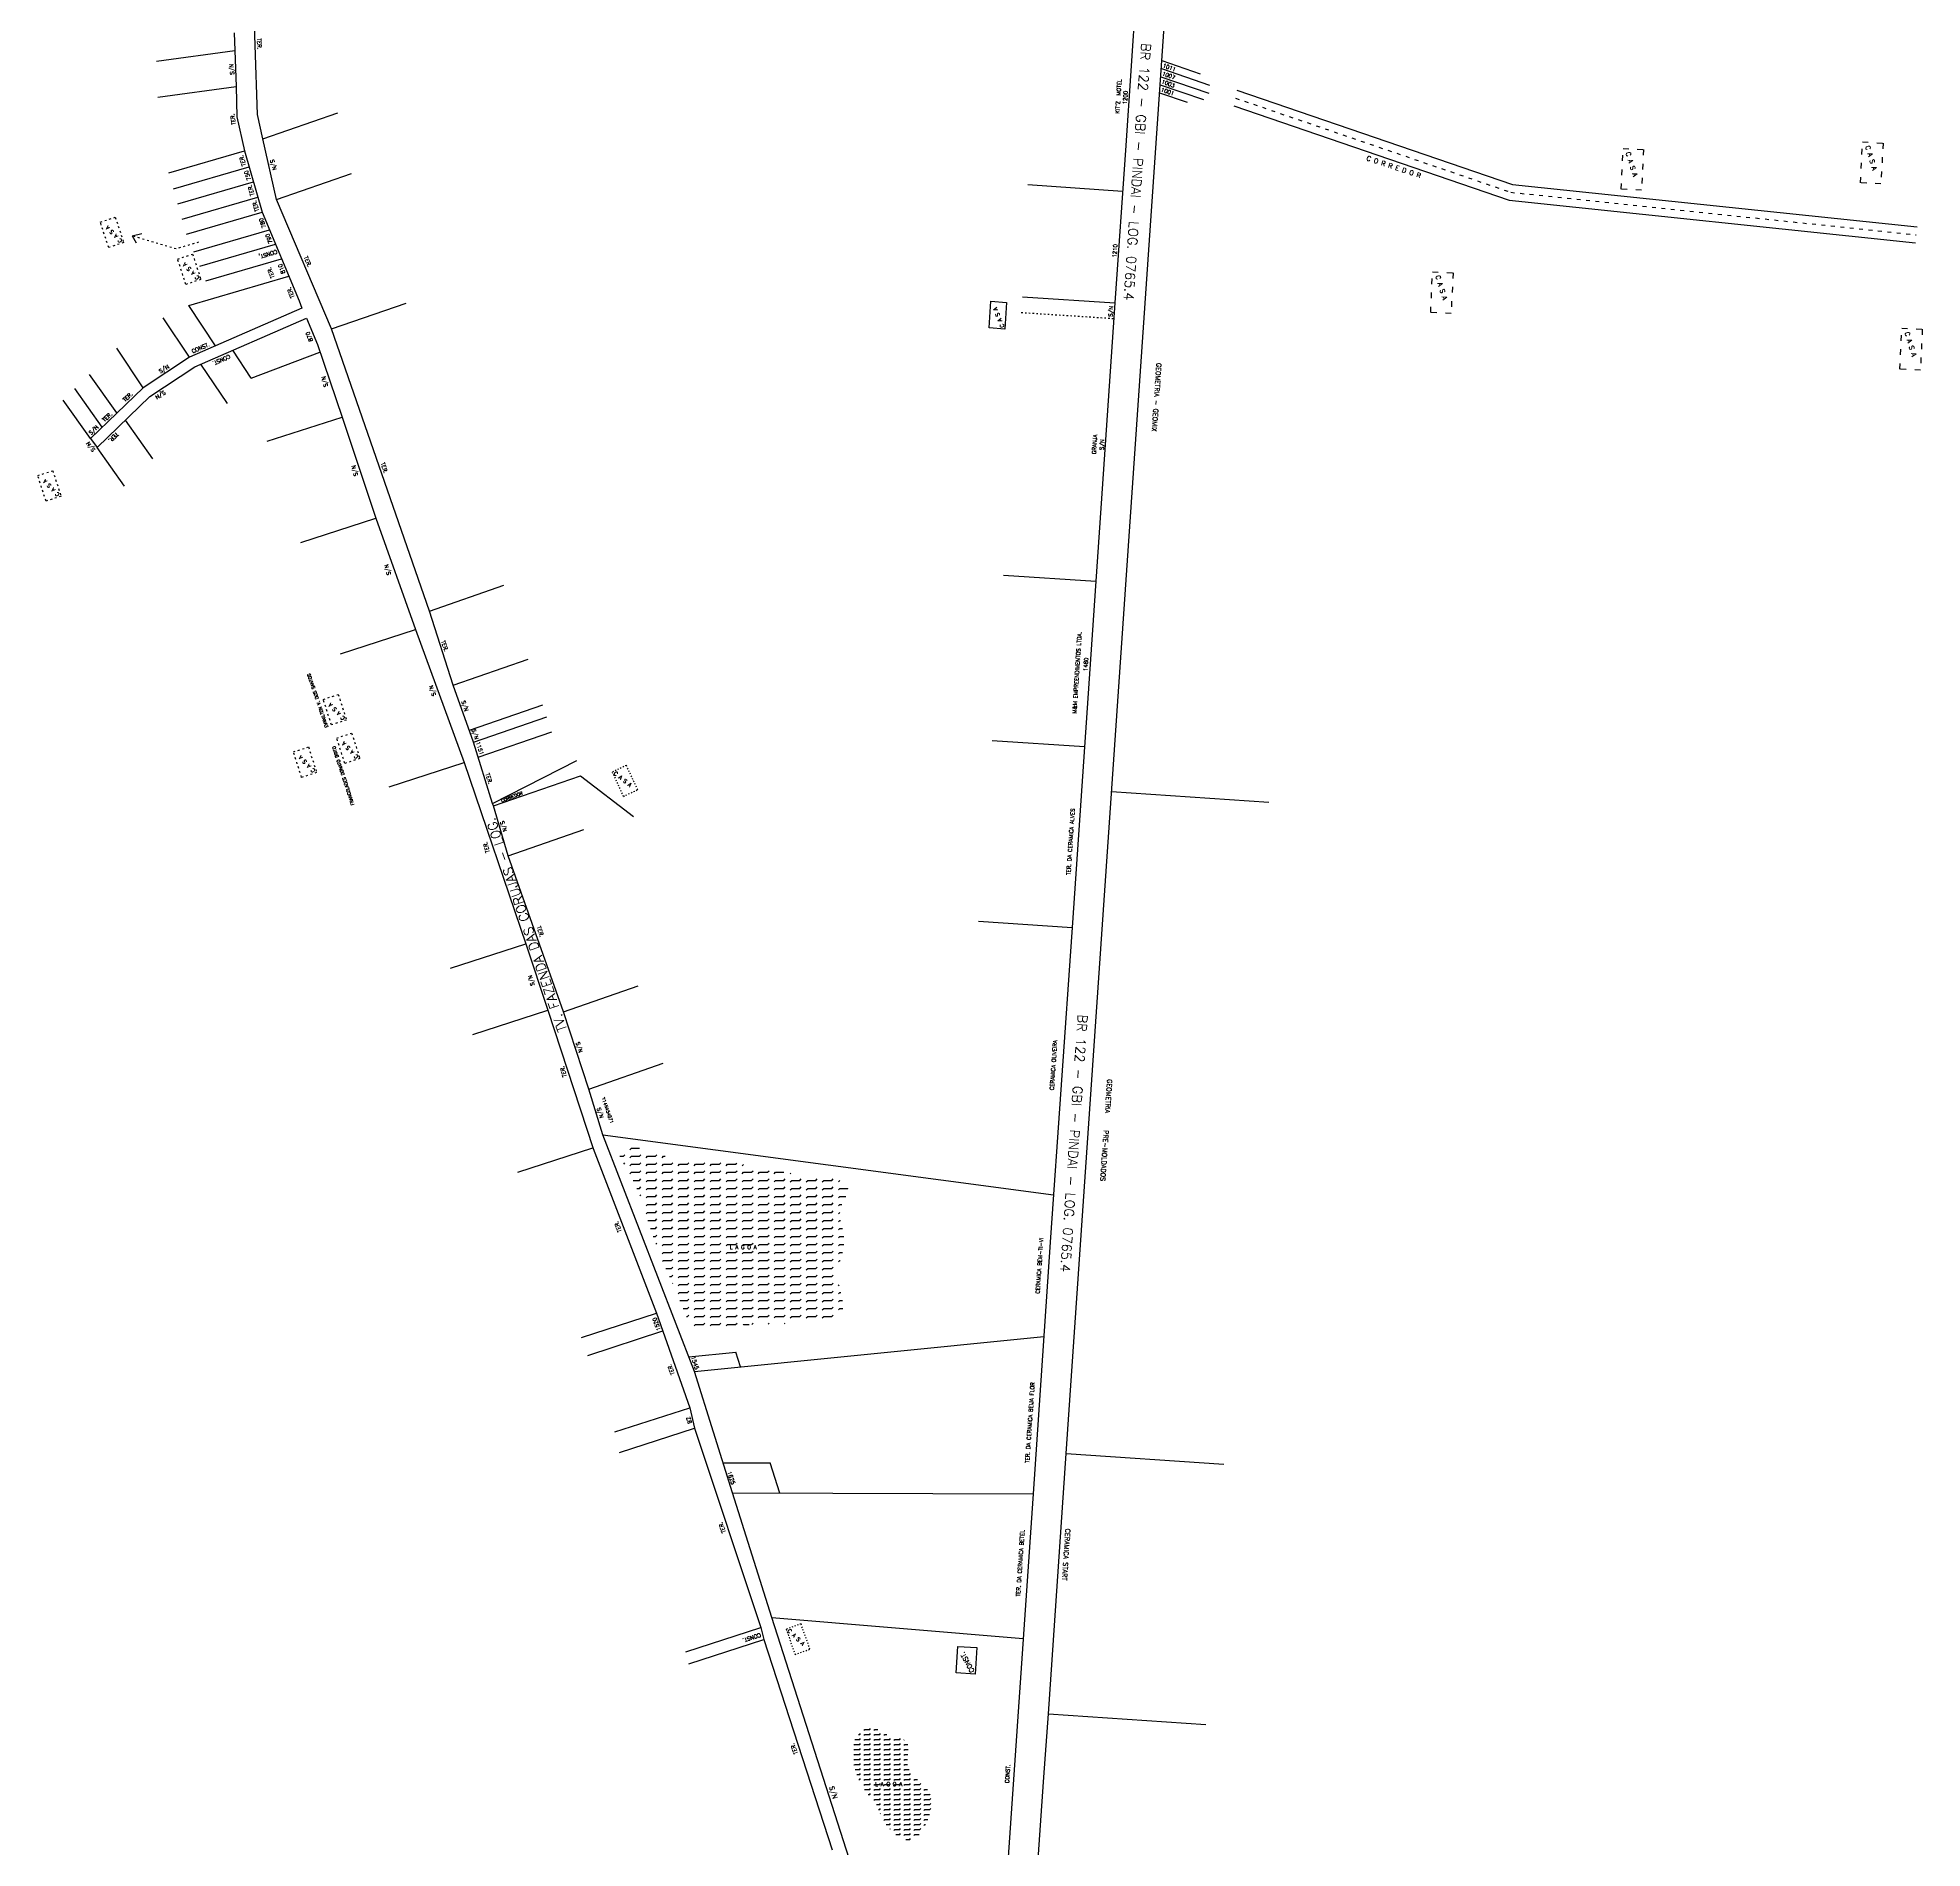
# Model space of a CAD drawing. Extents: x 714896 to 749292, y 8417558 to 8447149.
# Drawn here: x 738645 to 739839, y 8421851 to 8422999 of the extents above; entities that cross this region are included whole.
import ezdxf

# ---------------------------------------------------------------- set-up
doc = ezdxf.new("R2010")
doc.units = 0
doc.header["$MEASUREMENT"] = 0
doc.linetypes.add('ACAD_ISO03W100', pattern=[30, 12, -18])
for name, color, linetype in [('LOTE', 7, 'CONTINUOUS'), ('NUM-PORTA', 7, 'CONTINUOUS'), ('QUADRA', 6, 'CONTINUOUS'), ('REFERENCIA', 7, 'CONTINUOUS'), ('TEXTO', 7, 'CONTINUOUS'), ('TEXTODERUA', 3, 'CONTINUOUS')]:
    doc.layers.add(name, color=color, linetype=linetype)
doc.styles.add('ROMANS', font='ROMANS.SHX', dxfattribs={"height": 1.5})

msp = doc.modelspace()

# ---------------------------------------------------------------- hatches: boundary and pattern name
at = {"layer": 'REFERENCIA'}
h = msp.add_hatch(dxfattribs=at)
h.set_pattern_fill('FLEX', color=120, scale=0.8, style=0)
h.set_pattern_definition([(0, (738726.3547, 8422050.6307), (0, 5.08), [5.08, -5.08]), (45, (738731.4347, 8422050.6307), (4e-16, 5.080002), [1.27, -4.64421, 1.27, -7.18421])])
edge = h.paths.add_edge_path()
edge.add_spline(control_points=[(739038.6, 8422290.6), (739035.2, 8422289.7), (739032.6, 8422295.1), (739007.7, 8422296.6), (739022.9, 8422274.9), (739029.5, 8422255.2), (739039.2, 8422224.3), (739050.7, 8422202), (739060, 8422175.7), (739087.5, 8422183.6), (739114.3, 8422182.4), (739136.1, 8422184.8), (739160.1, 8422189.7), (739147, 8422214.9), (739160.3, 8422235.3), (739149.2, 8422254.8), (739162.6, 8422270.6), (739143.3, 8422278.6), (739128.9, 8422277.6), (739106.4, 8422281), (739083.8, 8422286.9), (739056.7, 8422286.1), (739041, 8422289.5), (739038.6, 8422290.6)], knot_values=[155.048814, 155.048814, 155.048814, 155.048814, 169.73071, 193.744853, 209.114665, 242.384705, 281.184119, 322.663795, 341.615446, 370.786738, 407.064363, 444.941786, 456.397958, 485.103229, 514.621236, 541.046677, 555.62647, 572.329363, 596.908239, 614.474836, 654.621122, 683.356604, 713.445939, 713.445939, 713.445939, 713.445939], degree=3, periodic=0)
h.paths.add_polyline_path([(739083.1, 8422229.8), (739105.2, 8422229.8), (739105.2, 8422233.6), (739083.1, 8422233.6)], flags=24)
h = msp.add_hatch(dxfattribs=at)
h.set_pattern_fill('FLEX', color=120, scale=0.5, style=0)
h.set_pattern_definition([(0, (738927.56, 8421726.0462), (0, 3.175), [3.175, -3.175]), (45, (738930.735, 8421726.0462), (2e-16, 3.175001), [0.79375, -2.90263, 0.79375, -4.49013])])
edge = h.paths.add_edge_path()
edge.add_spline(control_points=[(739176.2, 8421879.1), (739174.2, 8421881.3), (739166.2, 8421889.6), (739160.6, 8421904.4), (739161.2, 8421920.8), (739173.5, 8421930.8), (739183.2, 8421920.6), (739200, 8421920.4), (739191.4, 8421898.6), (739214.6, 8421889.1), (739209.9, 8421868.3), (739198.8, 8421851.6), (739181.6, 8421863.6), (739178, 8421874), (739176.2, 8421879.1)], knot_values=[0, 0, 0, 0, 9.060855, 34.416833, 44.681457, 57.325877, 70.472595, 81.664063, 96.725222, 117.584028, 138.72721, 151.787383, 168.790792, 185.612163, 185.612163, 185.612163, 185.612163], degree=3, periodic=0)
h.paths.add_polyline_path([(739175.3, 8421889.5), (739197.4, 8421889.5), (739197.4, 8421893.3), (739175.3, 8421893.3)], flags=24)

# ---------------------------------------------------------------- linework, layer by layer
at = {"layer": 'LOTE', "color": 7}
for p, q in [((739247.7, 8422814.6), (739248.8, 8422831.5)), ((739248.8, 8422831.5), (739258.8, 8422830.8)), ((739258.8, 8422830.8), (739257.7, 8422813.9)), ((739257.7, 8422813.9), (739247.7, 8422814.6)), ((739325.4, 8422520.7), (739425.1, 8422513.9)), ((739296.6, 8422101), (739396.6, 8422094.2)), ((739285.4, 8421936), (739385.1, 8421929.1))]:
    msp.add_line(p, q, dxfattribs=at)
for points in [[(738720.1, 8422983.7), (738769.6, 8422990.5)], [(739356.9, 8422979), (739387.4, 8422968.6)], [(739357.2, 8422984.1), (739381.6, 8422975.8)], [(738720.8, 8422960.9), (738770.4, 8422967.6)], [(739356.2, 8422968.8), (739383.7, 8422959.4)], [(739356.5, 8422973.9), (739387, 8422963.5)], [(739404.7, 8422965.4), (739579.5, 8422905.5), (739835.9, 8422878.6)], [(739355.8, 8422963.7), (739373.2, 8422957.8)], [(739402.9, 8422955.4), (739577.3, 8422895.7), (739834.8, 8422868.6)], [(738787.5, 8422934.5), (738835, 8422950.9)], [(738727.8, 8422912.9), (738775.8, 8422926.9)], [(738730.7, 8422902.8), (738778.7, 8422916.8)], [(738733.5, 8422893.2), (738781.5, 8422907.2)], [(738796, 8422896), (738843.6, 8422912.5)], [(739272.3, 8422905.5), (739332.3, 8422901.4)], [(738736.2, 8422883.6), (738784.2, 8422897.6)], [(738739, 8422874), (738787, 8422888)], [(738704.6, 8422872.9), (738710.7, 8422874.4)], [(738704.6, 8422872.9), (738707.1, 8422868.5)], [(738743.6, 8422862.9), (738791.6, 8422876.9)], [(738747.5, 8422853.7), (738795.5, 8422867.7)], [(738751.3, 8422844.5), (738799.3, 8422858.5)], [(738740.4, 8422828.9), (738803.9, 8422847.4)], [(739268.8, 8422834.4), (739327.5, 8422830.6)], [(738741, 8422796.1), (738724.3, 8422821)], [(738757.5, 8422803.3), (738740.4, 8422828.9)], [(738831, 8422814), (738878.2, 8422830.4)], [(738711.5, 8422776.7), (738694.8, 8422801.7)], [(738780.1, 8422782.8), (738768.4, 8422800.4)], [(738780.1, 8422782.8), (738823.6, 8422799.3)], [(738694.9, 8422760.7), (738677.5, 8422785.1)], [(738764.9, 8422766.6), (738748.2, 8422791.6)], [(738685.6, 8422751.7), (738668.2, 8422776.1)], [(738678.2, 8422744.5), (738660.8, 8422768.9)], [(738717.7, 8422731.7), (738700.3, 8422756.1)], [(738790.1, 8422742.7), (738837.7, 8422758)], [(738699.8, 8422714.3), (738682.3, 8422738.7)], [(738811.4, 8422678.6), (738859, 8422694)], [(739256.9, 8422657.8), (739315.3, 8422654)], [(738893, 8422635), (738940.2, 8422651.4)], [(738836.6, 8422608), (738884.1, 8422623.4)], [(738908, 8422588), (738955.6, 8422604.5)], [(738918.3, 8422559.5), (738964.8, 8422575.6)], [(738921, 8422552), (738967.5, 8422568.1)], [(738923.9, 8422542.4), (738970.5, 8422558.6)], [(739249.7, 8422553), (739308.1, 8422549.2)], [(738867.4, 8422523.6), (738915, 8422539)], [(738933, 8422513), (738986.4, 8422540.3)], [(738933.5, 8422511.5), (738988.7, 8422530.6)], [(738988.7, 8422530.6), (739022.4, 8422504.8)], [(738943, 8422480), (738990.9, 8422496.6)], [(739240.9, 8422438.4), (739300.3, 8422434.5)], [(738906.4, 8422408.6), (738954, 8422424)], [(738978, 8422381), (739025.2, 8422397.4)], [(738920.4, 8422366.6), (738968, 8422382)], [(738994, 8422332), (739041.2, 8422348.4)], [(739003, 8422303), (739288.6, 8422264.9)], [(738949, 8422279.4), (738996.6, 8422294.8)], [(738989.4, 8422174.6), (739037, 8422190)], [(738993.4, 8422163.2), (739041, 8422178.7)], [(739057.4, 8422162.3), (739087.1, 8422165.3)], [(739061, 8422153), (739282.4, 8422175.1)], [(739090.1, 8422155.9), (739087.1, 8422165.3)], [(739010.4, 8422114.6), (739058, 8422130)], [(739013.4, 8422101.6), (739061, 8422117)], [(739079, 8422095.1), (739109, 8422095)], [(739115, 8422075.9), (739109, 8422095)], [(739085, 8422076), (739275.6, 8422075.3)], [(739110, 8421997), (739269.3, 8421983.6)], [(739055.4, 8421975.2), (739103, 8421990.6)], [(739057.4, 8421967.6), (739105, 8421983)]]:
    msp.add_lwpolyline(points, dxfattribs=at)
at = {"layer": 'LOTE', "color": 7, "linetype": 'ACAD_ISO03W100', "ltscale": 0.2}
msp.add_lwpolyline([(739403.9, 8422960.3), (739578.4, 8422900.6), (739835.4, 8422873.6)], dxfattribs=at)
at = {"layer": 'LOTE', "color": 7, "linetype": 'ACAD_ISO03W100', "ltscale": 0.3}
for points in [[(739661.2, 8422901.9), (739648.3, 8422902.5), (739649.5, 8422928.4), (739662.4, 8422927.7), (739661.2, 8422901.9)], [(739813, 8422906), (739800.1, 8422906.6), (739801.3, 8422932.5), (739814.3, 8422931.8), (739813, 8422906)], [(739540.5, 8422823.8), (739527.6, 8422824.4), (739528.8, 8422850.2), (739541.8, 8422849.6), (739540.5, 8422823.8)], [(739838, 8422787.9), (739825, 8422788.5), (739826.3, 8422814.4), (739839.2, 8422813.8), (739838, 8422787.9)]]:
    msp.add_lwpolyline(points, dxfattribs=at)
at = {"layer": 'LOTE', "color": 7, "linetype": 'ACAD_ISO03W100', "ltscale": 0.1}
for points in [[(738689.7, 8422865.6), (738684.4, 8422881.7), (738693.9, 8422884.8), (738699.2, 8422868.7)], [(738738.6, 8422842.2), (738733.4, 8422858.3), (738742.9, 8422861.4), (738748.1, 8422845.3)], [(738650, 8422704.8), (738644.7, 8422721), (738654.2, 8422724.1), (738659.5, 8422707.9)], [(738830.9, 8422562.9), (738825.7, 8422579.1), (738835.2, 8422582.2), (738840.4, 8422566)], [(738812, 8422529.6), (738806.8, 8422545.8), (738816.3, 8422548.9), (738821.5, 8422532.7)], [(738839.4, 8422538.5), (738834.2, 8422554.6), (738843.7, 8422557.7), (738848.9, 8422541.6)]]:
    msp.add_lwpolyline(points, close=True, dxfattribs=at)
msp.add_lwpolyline([(738746.7, 8422868.9), (738732.4, 8422864.7), (738704.6, 8422872.9)], dxfattribs=at)
at = {"layer": 'LOTE', "color": 7, "linetype": 'ACAD_ISO03W100', "ltscale": 0.08}
msp.add_lwpolyline([(739268.1, 8422824.4), (739326.8, 8422820.6)], dxfattribs=at)
at = {"layer": 'LOTE', "color": 7, "linetype": 'ACAD_ISO03W100', "ltscale": 0.06}
for points in [[(739025, 8422521.8), (739017.8, 8422537.2), (739008.8, 8422533), (739015.9, 8422517.6), (739025, 8422521.8)], [(739134.2, 8421976.9), (739128.5, 8421992.9), (739119.1, 8421989.5), (739124.8, 8421973.5), (739134.2, 8421976.9)]]:
    msp.add_lwpolyline(points, close=True, dxfattribs=at)
at = {"layer": 'LOTE', "color": 7}
msp.add_lwpolyline([(739226.9, 8421961.8), (739228, 8421978.7), (739240, 8421977.9), (739238.8, 8421961)], close=True, dxfattribs=at)
at = {"layer": 'QUADRA', "color": 6}
msp.add_lwpolyline([(739458, 8421360.9), (739259.5, 8421376.7), (739259.5, 8421376.7), (739284, 8421703), (739285, 8421718), (739270, 8421714), (739272.8, 8421754.9), (739274.8, 8421785.5), (739277.4, 8421822.4), (739282.5, 8421895.8), (739285.4, 8421936), (739296.6, 8422101), (739356.2, 8422968.8), (739396.4, 8423553.9), (739396.4, 8423553.9), (739626.8, 8423542.8)], dxfattribs=at)
at = {"layer": 'QUADRA', "color": 6, "linetype": 'CONTINUOUS'}
for points in [[(739170, 8421810), (739110, 8421997), (739085, 8422076), (739061, 8422153), (739003, 8422303), (738994, 8422332), (738978, 8422381), (738943, 8422480), (738933.5, 8422511.5), (738933, 8422513), (738921, 8422552), (738908, 8422588), (738893, 8422635), (738831, 8422814), (738796, 8422896), (738787.5, 8422934.5), (738784, 8422950), (738781, 8423038)], [(739340.8, 8423025.1), (739334.3, 8422930.2), (739327.5, 8422830.6), (739319.6, 8422715.8), (739315.3, 8422654), (739300.3, 8422434.5), (739286.5, 8422235), (739275.6, 8422075.3), (739259.1, 8421835.9)]]:
    msp.add_lwpolyline(points, dxfattribs=at)
at = {"layer": 'QUADRA', "linetype": 'CONTINUOUS'}
msp.add_lwpolyline([(738769.2, 8423001.6), (738769.6, 8422990.5), (738770.4, 8422967.6), (738771, 8422948.4), (738775.8, 8422926.9), (738787, 8422888), (738810.5, 8422831.7), (738812.2, 8422827.2), (738741, 8422796.1), (738711.5, 8422776.7), (738678.2, 8422744.5), (738682.3, 8422738.7), (738715.8, 8422771.2), (738744.3, 8422789.9), (738815, 8422820.8), (738822, 8422804), (738837.7, 8422758), (738859, 8422694), (738884.1, 8422623.4), (738915, 8422539), (738954, 8422424), (738968, 8422382), (738996.7, 8422294.3), (739037, 8422190), (739058, 8422130), (739061, 8422117), (739103, 8421990.6), (739105, 8421983), (739148.3, 8421849.7)], dxfattribs=at)

# ---------------------------------------------------------------- texts
at = {"layer": 'NUM-PORTA', "style": 'ROMANS'}
for s, height, rotation, p in [('S/N', 2.5, 96.3274, (738769.3, 8422975.3)), ('S/N', 2.5, 285.5873, (738792, 8422921)), ('750', 2.5, 111.1468, (738780, 8422908.7)), ('780', 2.5, 111.1468, (738789.5, 8422878.5)), ('790', 2.5, 111.1468, (738793.6, 8422868.6)), ('810', 2.5, 111.1468, (738801.6, 8422849.5)), ('870', 2.5, 111.4974, (738819.2, 8422806.5)), ('S/N', 2.5, 105.0755, (738828.7, 8422777.6)), ('S/N', 2.5, 105.0755, (738847.7, 8422721.1)), ('S/N', 2.5, 105.0755, (738868.6, 8422658.3)), ('S/N', 2.5, 108.5028, (738897.2, 8422581.7)), ('S/N', 2.5, 288.3048, (738913.3, 8422577.8)), ('S/N', 2.5, 288.3048, (738919.7, 8422559.9)), ('1151', 2.5, 288.3048, (738922.4, 8422551.8)), ('S/N', 2.5, 288.3048, (738937.7, 8422501.5)), ('S/N', 2.5, 105.0755, (738959.6, 8422397.9)), ('S/N', 2.5, 288.3048, (738985.7, 8422361.4)), ('S/N', 2.5, 288.3048, (738999, 8422319.8)), ('1520', 2.5, 110.2102, (739039.6, 8422179.4)), ('1545', 2.5, 288.3048, (739058.8, 8422162.1)), ('92', 2.5, 109.5329, (739059.4, 8422120.4)), ('1625', 2.5, 288.3048, (739081.8, 8422089.2)), ('S/N', 3, 287.0373, (739146.4, 8421889.5))]:
    msp.add_text(s, height=height, rotation=rotation, dxfattribs=at).set_placement(p)
at = {"layer": 'NUM-PORTA', "color": 7, "style": 'ROMANS'}
for s, rotation, p in [('1007', 340.3717, (739357.1, 8422974.9)), ('1011', 340.3717, (739357.5, 8422980)), ('1200', 86.2834, (739335, 8422956.3)), ('1001', 340.3717, (739356.4, 8422964.7)), ('1003', 340.3717, (739356.8, 8422969.8)), ('1210', 86.2834, (739328.4, 8422859.1)), ('S/N', 86.2834, (739325.9, 8422821.6)), ('S/N', 32.3822, (738722.5, 8422785.7)), ('S/N', 212.3822, (738724.7, 8422775)), ('S/N', 43.5279, (738678.5, 8422746.6)), ('S/N', 127.6169, (738681.4, 8422737.3)), ('S/N', 86.2834, (739320.3, 8422737.1)), ('1480', 86.2834, (739310, 8422596.9))]:
    msp.add_text(s, height=2.5, rotation=rotation, dxfattribs=at).set_placement(p)
at = {"layer": 'TEXTO', "style": 'ROMANS'}
for s, height, rotation, p in [('TER.', 2.5, 272.4066, (738783.8, 8422998.2)), ("KIT'Z  MOTEL", 2.5, 86.2834, (739330.2, 8422950.4)), ('TER.', 2.5, 97.4811, (738770.2, 8422943.5)), ('C A S A', 3, 286.9926, (739803, 8422929.7)), ('TER.', 2.5, 106.1781, (738776.7, 8422917.6)), ('C O R R E D O R', 3, 341.5602, (739486.7, 8422921)), ('C A S A', 3, 286.9926, (739651.2, 8422925.6)), ('TER.', 2.5, 106.1781, (738782.1, 8422898.8)), ('TER.', 2.5, 106.1781, (738785, 8422888.8)), ('C A S A', 2.5, 133.6961, (738698.5, 8422870)), ('CONST,', 2.5, 196.2923, (738796.1, 8422864.2)), ('TER.', 2.5, 293.0166, (738813.3, 8422859.5)), ('C A S A', 2.5, 133.6961, (738747.4, 8422846.6)), ('TER.', 2.5, 111.1468, (738794.9, 8422846.7)), ('C A S A', 3, 286.9926, (739530.6, 8422847.5)), ('TER.', 2.5, 111.1468, (738807.5, 8422834.1)), ('C A S A', 2.5, 111.6948, (739257.5, 8422815.4)), ('C A S A', 3, 286.9926, (739828, 8422811.6)), ('GEOMETRIA - GEOMIX', 3, 266.0683, (739353.9, 8422792.5)), ('GRANJA', 2.5, 86.2834, (739315.4, 8422734.5)), ('TER.', 2.5, 288.3048, (738862.1, 8422728.9)), ('C A S A', 2.5, 133.6961, (738658.8, 8422709.2)), ('M&M EMPREENDIMENTOS LTDA.', 2.5, 86.2834, (739303, 8422570)), ('TER.', 2.5, 288.3048, (738900.4, 8422615.9)), ('C A S A', 2.5, 133.6961, (738839.7, 8422567.4)), ('C A S A', 2.5, 133.6961, (738848.2, 8422542.9)), ('C A S A', 2.5, 133.6961, (738820.8, 8422534.1)), ('TER.', 2.5, 288.3048, (738928.4, 8422531.9)), ('C A S A', 2.5, 321.377, (739009.5, 8422531.7)), ('CORREDOR', 2, 21.4294, (738938.9, 8422513.7)), ('TER. DA CERAMICA ALVES', 2.5, 86.2039, (739299.2, 8422467.6)), ('TER.', 2.5, 105.0755, (738931.2, 8422482.2)), ('TER.', 2.5, 288.3048, (738961, 8422434.9)), ('CERAMICA OLIVEIRA', 2.5, 86.2039, (739288.7, 8422331.2)), ('TER.', 2.5, 105.0755, (738980, 8422340)), ('GEOMETRIA    PRE-MOLDADOS', 3, 266.0683, (739322.7, 8422338.4)), ('Y14N454571', 2, 288.7202, (739002.2, 8422326.3)), ('TER.', 2.5, 110.2102, (739014.8, 8422241.8)), ('CERAMICA BEM-TI-VI', 2.5, 86.1548, (739279.7, 8422202.2)), ('TER.', 2.5, 110.2102, (739048.5, 8422151.3)), ('TER. DA CERAMICA BEIJA FLOR', 2.5, 86.1548, (739273.1, 8422094.8)), ('TER.', 2.5, 110.2102, (739080.9, 8422051.1)), ('TER. DA CERAMICA BETEL', 2.5, 86.1548, (739267.3, 8422010.2)), ('CERAMICA START', 3, 266.0683, (739296.2, 8422053.4)), ('CONST.', 2.5, 197.5693, (739102.6, 8421987.2)), ('C A S A', 2.5, 316.2543, (739119.7, 8421988.2)), ('CONST.', 3, 118.0644, (739238.6, 8421963)), ('TER.', 2.5, 110.2102, (739126.5, 8421910.8))]:
    msp.add_text(s, height=height, rotation=rotation, dxfattribs=at).set_placement(p)
at = {"layer": 'TEXTO', "color": 7, "style": 'ROMANS'}
for s, rotation, p in [('CONST.', 23.2612, (738743, 8422798.5)), ('CONST.', 203.2612, (738766.1, 8422797.8)), ('TER.', 43.5279, (738700.1, 8422767.5)), ('TER.', 43.5279, (738687.1, 8422754.8)), ('TER.', 223.5279, (738694.4, 8422748.6)), ('CONST.', 86.1548, (739260.3, 8421891.9))]:
    msp.add_text(s, height=2.5, rotation=rotation, dxfattribs=at).set_placement(p)
at = {"layer": 'TEXTO', "color": 3, "style": 'ROMANS'}
msp.add_text('EVANILTON V. DOS SANTOS', height=2, rotation=108.692, dxfattribs=at).set_placement((738828.9, 8422561.6))
at = {"layer": 'TEXTO', "color": 2, "style": 'ROMANS'}
msp.add_text('FRANCOLADES DONATO BRITO', height=2, rotation=108.0358, dxfattribs=at).set_placement((738845.4, 8422512.3))
at = {"layer": 'TEXTO', "color": 7, "style": 'ROMANS'}
for p in [(739083.3, 8422230.5), (739175.5, 8421890.1)]:
    msp.add_text('L A G O A', height=2.5, dxfattribs=at).set_placement(p)
at = {"layer": 'TEXTODERUA', "style": 'ROMANS'}
for s, rotation, p in [('BR 122 - GBI - PINDAI - LOG. 0765.4', 266.0673, (739344.3, 8422995.4)), ('TV. FAZENDA DAS CORUJAS - LOG.', 108.7727, (738980.3, 8422369.5)), ('BR 122 - GBI - PINDAI - LOG. 0765.4', 266.0673, (739304.1, 8422379.4))]:
    msp.add_text(s, height=6, rotation=rotation, dxfattribs=at).set_placement(p)

doc.saveas('drawing.dxf')
